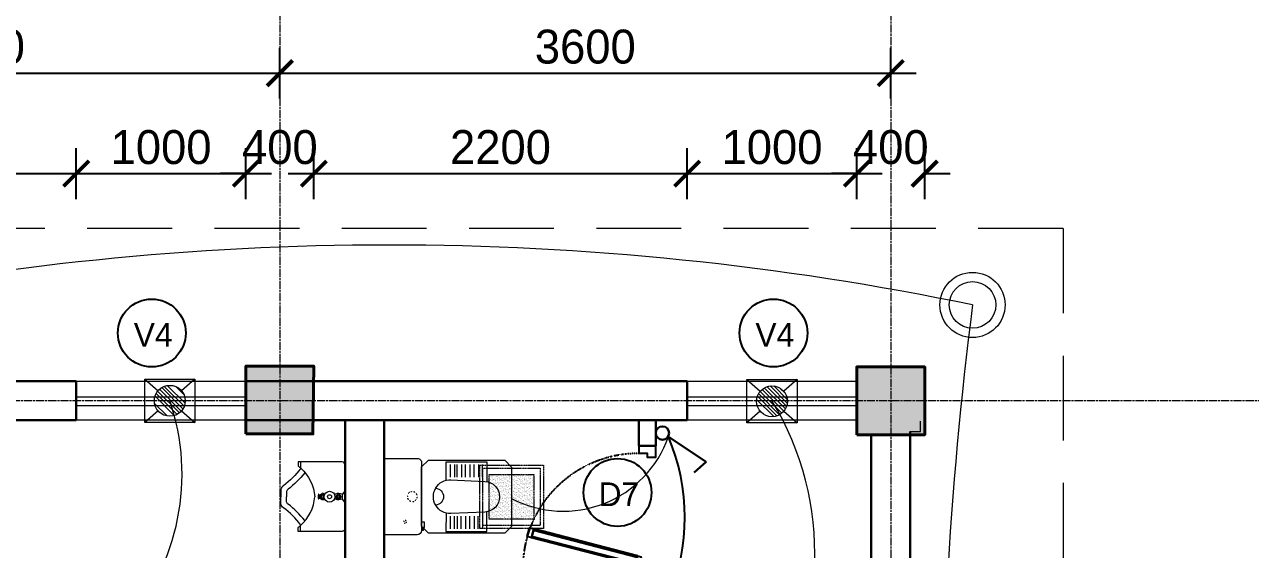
# Model space of a CAD drawing. Header units: inches. Extents: x -3071 to 2534411, y -17796 to 388172.
# Drawn here: x 1644297 to 1651521, y 367972 to 371067 of the extents above; entities that cross this region are included whole.
import ezdxf
from ezdxf.enums import TextEntityAlignment as Align

# ---------------------------------------------------------------- set-up
doc = ezdxf.new("R2010")
doc.units = ezdxf.units.IN
doc.header["$MEASUREMENT"] = 0
for name, pattern in [('ACAD_ISO08W100', [36, 24, -3, 6, -3]), ('CENTER', [2, 1.25, -0.25, 0.25, -0.25]), ('DASHED', [0.75, 0.5, -0.25]), ('HIDDEN2', [0.1875, 0.125, -0.0625]), ('TRAZOS1', [0.15000000000000002, 0.1, -0.05])]:
    doc.linetypes.add(name, pattern=pattern)
for name, color, linetype, lineweight in [('001-Archi- door window elevation', 92, 'Continuous', 25), ('001-Archi-Opening Tags', 14, 'Continuous', 25), ('002-Archi- Opening', 90, 'Continuous', 25), ('A .4 col', 5, 'Continuous', 40), ('A 0.09 Furniture', 30, 'Continuous', 5), ('A 0.13 dw', 3, 'Continuous', 13), ('A 0.13 fixed furniture', 10, 'Continuous', 13), ('cen', 50, 'ACAD_ISO08W100', 5), ('conduit Light & fan City', 30, 'Continuous', 5), ('dotted line', 1, 'DASHED', 9), ('p1 walls stone outline', 4, 'Continuous', 30), ('Switches', 173, 'Continuous', 15)]:
    doc.layers.add(name, color=color, linetype=linetype, lineweight=lineweight)
for name, color, linetype in [('1 x 4 recessed', 80, 'CENTER'), ('2 x 11 recessed', 60, 'CENTER'), ('2 x 36 recessed', 80, 'CENTER'), ('ceilling fan', 3, 'Continuous'), ('emergencylight', 1, 'Continuous'), ('Exhaust Fan', 130, 'CENTER'), ('Wires', 1, 'Continuous')]:
    doc.layers.add(name, color=color, linetype=linetype)
doc.styles.add('Archi 100', font='GOTHIC.TTF', dxfattribs={"height": 200})
doc.styles.add('CG', font='GOTHIC.TTF', dxfattribs={"height": 40})
doc.dimstyles.new('Archi 100', dxfattribs={"dimtxt": 200, "dimasz": 150, "dimexe": 150, "dimexo": 300, "dimgap": 50, "dimtad": 1, "dimdec": 0, "dimrnd": 5, "dimzin": 0, "dimdsep": 46, "dimtxsty": 'Archi 100', "dimblk": 'ARCHTICK', "dimcen": 0.09, "dimdle": 150, "dimclrd": 256, "dimclre": 256, "dimclrt": 256, "dimadec": 0, "dimazin": 0, "dimtfac": 1, "dimtdec": 0, "dimtix": 1, "dimtofl": 0, "dimtmove": 0, "dimatfit": 3, "dimfxl": 150, "dimfxlon": 1, "dimtolj": 1, "dimtzin": 0, "dimlwd": -1, "dimlwe": -1, "dimarcsym": 0})

# ---------------------------------------------------------------- blocks, each defined once
blk = doc.blocks.new('ed 17')
for p, q in [((43.89832012540137, -129.9999907584988), (207.7083689578503, -761.346901116417)), ((95.41481065384869, -116.1961771038186), (43.89854623439896, -129.999930172502)), ((49.79122537578951, -151.992594042109), (101.3077159044187, -138.1887803882146)), ((93.5802762416497, -140.2593433483835), (57.5188911486257, -149.9219704969601)), ((93.58005013241927, -140.2594039341475), (251.4971937135197, -749.6137110076706)), ((101.3077159044187, -138.1887803882146), (95.41481065384869, -116.1961771038186)), ((259.2246333759031, -747.5431480472671), (101.30748979481, -138.1888409744151)), ((101.3074897946935, -138.1888409741823), (259.2246333766016, -747.5431480465686)), ((57.5186650373289, -149.9220310831897), (215.4358086206994, -759.2763381555778)), ((215.4358086206994, -759.2763381555778), (207.7083689578503, -761.346901116417)), ((207.7083689578503, -761.346901116417), (214.7324057789665, -787.5609413378916)), ((266.2486701977177, -773.7571882682751), (214.7324057789665, -787.5609413378916)), ((251.4971937135197, -749.6137110076706), (215.4358086206994, -759.2763381555778)), ((251.4971937135197, -749.6137110076706), (259.2246333766016, -747.5431480465686)), ((259.2246333766016, -747.5431480465686), (266.2486701977177, -773.7571882682751))]:
    blk.add_line(p, q)
for points in [[(43.89854699467105, -79.99999999890679), (66.6669666052112, -79.99999520679376), (66.66695558067295, -29.99998596900514), (0, -30), (1.82415678864345e-05, -129.9999999975844), (43.89832012534316, -129.9999907583242), (207.7083689578503, -761.346901116417), (214.7324057789665, -787.5609413378916), (266.2486701977177, -773.7571882682751), (259.2246333766016, -747.5431480465686), (101.3074897946935, -138.1888409741823), (101.3077159044187, -138.1887803882146), (95.41481065384869, -116.1961771038186), (43.89855421068205, -129.9999280352622)], [(57.51866503735801, -149.9220310833352), (215.4358086206994, -759.2763381555487), (251.4971937135197, -749.6137110076415), (93.58005013241927, -140.2594039342057)]]:
    blk.add_lwpolyline(points, close=True)
at = {"elevation": -9.254832601644471e-07}
blk.add_lwpolyline([(749.9999817595672, -29.99998596925434), (750, -129.9999859664022), (706.1014640297508, -129.9999952054877), (706.1014528047745, -80.0002385314383), (683.3330331948164, -80.00024332378416), (683.3330261793308, -30.0000000002492)], close=True, dxfattribs=at)
at = {"linetype": 'TRAZOS1'}
blk.add_arc((27.91592478993681, -133.1282114829083), 678.1927538473602, 271.35038538445, 0.2642821302091634, dxfattribs=at)
blk = doc.blocks.new('pan oct')
at = {"linetype": 'Continuous'}
for p, q in [((-579.4707074565813, 115.3580692549003), (-579.4706074651331, 190.3580692549003)), ((-554.4706074651331, 190.3581692578737), (-554.4707074565813, 115.3581692578737)), ((-529.4707074565813, 115.3581692607841), (-529.4706074651331, 190.3581692607841)), ((-504.4706074651331, 190.358269263641), (-504.4707074565813, 115.358269263641)), ((-479.4707074565813, 115.3582692665514), (-479.4706074651331, 190.3582692665514)), ((-454.4706074651331, 190.3583692695247), (-454.4707074565813, 115.3583692695247)), ((-429.4707074565813, 115.3583692724351), (-429.4706074651331, 190.3583692724351)), ((-414.4706074651331, 190.3585692741908), (-414.4707074565813, 115.3585692741908)), ((-389.4707074565813, 115.3585692771012), (-389.4706074651331, 190.3585692771012)), ((-579.4712074296549, -114.6419307450997), (-579.4714074209332, -189.6419307450997)), ((-554.4714074209332, -189.6418307421263), (-554.4712074296549, -114.6418307421263)), ((-529.4712074296549, -114.6418307392159), (-529.4714074209332, -189.6418307392159)), ((-504.4714074209332, -189.641730736359), (-504.4712074296549, -114.641730736359)), ((-479.4712074296549, -114.6417307334486), (-479.4714074209332, -189.6417307334486)), ((-454.4714074209332, -189.6416307304753), (-454.4712074296549, -114.6416307304753)), ((-429.4712074296549, -114.6416307275649), (-429.4714074209332, -189.6416307275649)), ((-414.4714074209332, -189.6414307258092), (-414.4712074296549, -114.6414307258092)), ((-389.4712074296549, -114.6414307228988), (-389.4714074209332, -189.6414307228988))]:
    blk.add_line(p, q, dxfattribs=at)
at = {"color": 0}
for p, q in [((-237.2655127709731, -181.4429171505617), (-237.2079102257267, -150.0763756638626)), ((-231.2840696750209, -181.4539016688941), (-237.2655127709731, -181.4429171505617)), ((-237.2079102257267, -150.0763756638626), (-220.7475303579122, -150.1066040453734)), ((-231.3140093972906, -197.7570966150379), (-231.2840696750209, -181.4539016688941)), ((-223.2616564258933, -197.7718842200702), (-231.3140093972906, -197.7570966150379)), ((-231.2840696750209, -181.4539016688941), (-223.2317167036235, -181.4686892739264)), ((-223.2317167036235, -181.4686892739264), (-223.2616564258933, -197.7718842200702)), ((-220.8051328379661, -181.4731455320725), (-223.2317167036235, -181.4686892739264))]:
    blk.add_line(p, q, dxfattribs=at)
blk.add_lwpolyline([(-0.4131960114464164, -224.9992411931744), (0.413196012377739, 224.9992411931744), (-195.4709574691951, 225.3589692997048, 0.4247245326288752), (-220.1036720992997, 200.3582948017865), (-220.8382427869365, -199.6403562083142, 0.4042183092329934), (-195.4709574170411, -224.6410307004116)], format="xyb", close=True)
at = {"linetype": 'Continuous'}
blk.add_lwpolyline([(-710.4705091547221, 215.3560328097083), (-750.4706091498956, 175.3559328051051), (-750.4713091086596, -174.6440671948949), (-710.4714091038331, -214.6439671902917), (-260.4714074181393, -214.6411307079252), (-220.7923321202397, -174.6404411629774), (-220.1495827659965, 175.3583797564497), (-260.4705074680969, 215.3588692920748)], close=True, dxfattribs=at)
for points in [[(-364.4708074545488, 97.18326928000897), (-364.4705074671656, 205.3586692799581), (-604.4705074671656, 205.3580692519899), (-604.4708074536175, 89.09926925203763)], [(-364.4712074315175, -96.46593071997631), (-364.4714074190706, -204.6413307200419), (-604.4714074190706, -204.6419307480101), (-604.4712074324489, -88.38313074794132)]]:
    blk.add_lwpolyline(points, dxfattribs=at)
blk.add_lwpolyline([(-592.934957194142, 90.28788757859729, 0.962250910905923), (-592.9302482707426, -89.57893031521235), (-393.3144972510636, -99.56754135515075, 1.039200943462539), (-393.3141484670341, 100.2846933241235)], format="xyb", close=True, dxfattribs=at)
blk.add_lwpolyline([(-302.810406926088, 50.24714338756166, 0.9354144077126428), (-302.8106681322679, -49.53038736002054)], format="xyb", dxfattribs=at)
at = {"color": 0, "linetype": 'HIDDEN2', "extrusion": (0, 0, -1)}
for major_axis, ratio, start_param, end_param in [((-20.65865768242529, 20.73467375863832), 0.9999999999993116, -1.099557428816516, -0.7853981635138818), ((-20.65865768170351, 20.73467375791389), 0.9999999996295988, 0.1570796325372907, 0.4712388980224449), ((-20.65865768229458, 20.73467375850714), 0.9999999999762532, 0.7853981632973337, 1.099557428711533), ((-20.73467375813793, -20.65865768192674), 0.9999999999957075, 3.612831551569184, 3.926990816873298), ((-20.65865768479932, 20.73467376102109), 0.9999999998805137, 4.555309347695551, 4.869468613021118), ((-20.73467375665733, -20.65865768045156), 0.9999999999824762, 5.497787143661387, 5.811946409063287), ((-20.65865768174143, 20.73467375795195), 0.9999999996419202, 3.298672286122958, 3.612831551604308)]:
    blk.add_ellipse((-165.4981214450672, 0.5334803147707134), major_axis=major_axis, ratio=ratio, start_param=start_param, end_param=end_param, dxfattribs=at)
at = {"color": 0, "linetype": 'HIDDEN2', "extrusion": (0, 0, -0.9999999999999998)}
for major_axis, ratio, start_param, end_param in [((-20.73467376262331, -20.65865768639566), 0.9999999998303014, 1.099557428650129, 1.413716693947106), ((-20.65865768598954, 20.73467376221567), 0.9999999998270308, 1.413716694111768, 1.727875959411965), ((-20.65865768190329, 20.73467375811439), 0.9999999998997852, 2.670353755334511, 2.984513020688959)]:
    blk.add_ellipse((-165.4981214450672, 0.5334803147707134), major_axis=major_axis, ratio=ratio, start_param=start_param, end_param=end_param, dxfattribs=at)
at = {"color": 0, "extrusion": (0, 0, -1)}
for major_axis, ratio, start_param, end_param in [((-5.749272357644061, -5.728194759279337), 0.9999999999165108, 1.570796326604082, 2.356194490012087), ((-5.749272356730343, -5.728194758368971), 0.9999999999499151, 3.141592653556828, 3.926990816895736), ((-5.7492723569636, -5.728194758601372), 0.9999999999564028, 7.6072e-12, 0.7853981633018035), ((-5.728194758309058, 5.749272356670208), 0.9999999999638032, 3.141592653394857, 3.926990816924652)]:
    blk.add_ellipse((-124.0204949062318, -148.095998655539), major_axis=major_axis, ratio=ratio, start_param=start_param, end_param=end_param, dxfattribs=at)
blk = doc.blocks.new('sa oct urinal')
blk.add_line((-15.08601028472185, -14.65345352888107), (-15.08601028472185, 14.65345353633165))
for points in [[(-261.8112946860492, 167.7669132575393, -0.0783736837136089), (-363.7879767268896, 64.97091143578291, 0.1922054620736963), (-380, 43.72333548218012), (-380, 0)], [(0, 0), (0, 188.0879120901227, 0.4142135623730951), (-17.44020685181022, 205.5281189382076), (-277.0782159008086, 205.5281189382076), (-277.0782159008086, 181.8241758197546, -0.0200257714067202), (-261.8112946860492, 167.7669132575393, -0.0226934745436715)], [(-261.4883870147169, 167.4441998973489, -0.1875358689452879), (-178.5778926946223, 0, -0.0222520246778343)], [(-237.8753055557609, 140.2651317864656, -0.0562156223850698), (-336.2766645140946, 43.72333548218012, 0.188990864136421), (-346.2249515168369, 29.96767937391996), (-346.2249515168369, 0)], [(-261.5169423855841, -167.4727839380503, 0.0779527326287662), (-363.7879767268896, -64.97091144323349, -0.1922054620736963), (-380, -43.7233354896307), (-380, 0)], [(-237.8753055557609, -140.2651317790151, 0.05621562238507), (-336.2766645140946, -43.7233354896307, -0.188990864136421), (-346.2249515168369, -29.96767938137054), (-346.2249515168369, 0)], [(0, 0), (0, -188.0879120826721, -0.4290452001755156), (-17.44020685181022, -204.2999353557825), (-277.0782159008086, -204.2999353557825), (-277.0782159008086, -181.8241758272052, 0.0204273130760104), (-261.5169423855841, -167.4727839380503, 0.0226927983205199)], [(-263.3225597925484, -169.2622937038541, 0.1900762145071108), (-178.5778926946223, 0, 0.0222529657336624)], [(-155.0989385321736, 7.643662758171558), (-155.0989385321736, 14.03021737933159), (-157.5553056970239, 14.03021737933159, 0.1628991766811856), (-157.5553056970239, -13.11263976246119), (-155.0989385321736, -13.11263976246119)], [(-147.1157452575862, 7.643662758171558), (-147.1157452575862, 11.07848738133907, -0.4142135623730951), (-145.2693804763258, 12.92485216259956), (-140.6063722744584, 12.92485216259956, 0.3757351161049542), (-138.6412785463035, 14.64430917799473, 4.213530582095312)], [(-147.1157452575862, -6.726085141301155), (-147.1157452575862, 7.643662758171558, -0.4142135623730951)], [(-138.6412785463035, 16.48658454418182, 0.623891010489446), (-125.2540775127709, 16.48658454418182, 1.602844059598636)], [(-125.2540775127709, 14.64430917799473), (-125.2540775127709, 16.48658454418182, 0.5036154372558099)], [(-125.2540775127709, -14.46364170312881), (-125.2540775127709, 14.64430917799473, 0.5036154372558099)], [(-15.08601028472185, 14.1530357375741), (-18.27928759530187, 14.1530357375741, 0.2034214668562931), (-57.93131158128381, 15.14409476518631, -0.2396035410308563), (-64.16343857720494, 15.49780955910683, 0.1074685077925931)], [(-138.6412785463035, -14.34082333743572, 0.3093637589571343), (-140.4835539162159, -12.62136632204056), (-145.2693804763258, -12.62136632204056, -0.4142135623730951), (-147.1157452575862, -10.77500154823065), (-147.1157452575862, -6.726085141301155, -0.4142135623730951)], [(-138.6412785463035, -15.56900692731142, -0.623891010489446), (-125.2540775127709, -15.56900692731142, -1.602844059598636)], [(-125.2540775127709, -15.56900692731142, -0.5321449974364445), (-138.6412785463035, -15.56900692731142, -0.623891010489446)], [(-125.2540775127709, -15.56900692731142), (-125.2540775127709, -14.46364170312881, 0.5036154372558099)], [(-15.08601028472185, -14.1530357375741), (-18.27928759530187, -14.1530357375741, -0.2034214668562931), (-57.93131158128381, -15.14409477263689, 0.2396035410308563), (-64.16343857720494, -15.49780955910683, -0.1074685077925931)]]:
    blk.add_lwpolyline(points, format="xyb")
for points in [[(-263.3225597925484, 204.2999353632331), (-263.3225597925484, 169.2622937038541)], [(-155.0989385321736, -6.726085141301155), (-155.0989385321736, 7.643662758171558)], [(-147.1157452575862, 7.643662758171558), (-155.0989385321736, 7.643662758171558)], [(-138.6412785463035, 14.64430917799473), (-138.6412785463035, 16.48658454418182)], [(-138.6412785463035, -14.34082333743572), (-138.6412785463035, 14.64430917799473)], [(-125.2540775127709, 13.53894394636154), (-121.1574937067926, 13.53894394636154)], [(-2.558537755161524, 31.97084202617407), (-15.08601028472185, 14.65345353633165)], [(-2.558537755161524, 31.97084202617407), (-2.558537755161524, 0.08184575289487839)], [(0, 0), (0, 31.97084202617407), (-2.558537755161524, 31.97084202617407)], [(0, 0), (0, -31.97084202617407), (-2.558537755161524, -31.97084202617407)], [(-155.0989385321736, -13.11263976246119), (-155.0989385321736, -6.726085141301155)], [(-147.1157452575862, -6.726085141301155), (-155.0989385321736, -6.726085141301155)], [(-138.6412785463035, -15.56900692731142), (-138.6412785463035, -14.34082333743572)], [(-125.2540775127709, -13.48109483718872), (-121.1844346374273, -13.48109483718872)], [(-2.558537755161524, -31.97084202617407), (-15.08601028472185, -14.65345352888107)], [(-2.558537755161524, -31.97084202617407), (-2.558537755161524, -0.08184576034545898)], [(-263.3225597925484, -204.2999353557825), (-263.3225597925484, -169.2622937038541)]]:
    blk.add_lwpolyline(points)
blk.add_lwpolyline([(-125.2540775127709, 0.4587888121604919, 0.07560833791105499), (-125.7879035957158, 3.968814387917519, 0.0858964793463858), (-127.2145877145231, 6.75510161370039, 0.1060368097657546), (-129.4907175190747, 8.731009647250175, 0.1265756687671612), (-131.9476780295372, 9.363119773566723, 0.1265756687671598), (-134.4046385399997, 8.731009647250175, 0.1060368097657549), (-136.6807683445513, 6.75510161370039, 0.0858964793463855), (-138.1074524633586, 3.968814387917519, 0.0756083379110631), (-138.6412785463035, 0.4587888121604919, 0.0756083379110624), (-138.1074524633586, -3.051236771047115, 0.0858964793463832), (-136.6807683445513, -5.837523996829987, 0.1060368097657584), (-134.4046385399997, -7.813432022929192, 0.1265756687671614), (-131.9476780295372, -8.44554215669632, 0.1265756687671629), (-129.4907175190747, -7.813432022929192, 0.1060368097657584), (-127.2145877145231, -5.837523996829987, 0.0858964793463857), (-125.7879035957158, -3.051236771047115, 0.0756083379110583)], format="xyb", close=True)
for centre, radius in [((-92.16147464513779, 0), 32.00112693127073), ((-92.16147464513779, 0), 11.60633484155707), ((-39.71109108626842, 0), 14.13745470134789), ((-39.71109108626842, 0), 11.60633484155707), ((-39.71109108626842, 0), 5.701545619206808)]:
    blk.add_circle(centre, radius)
blk.add_arc((-131.9476780295372, 11.97830377519131), 8.070246795865947, 33.96109569654932, 146.0389043034507)
blk = doc.blocks.new('window tag')
blk.add_circle((0, 0), 200)
at = {"style": 'Archi 100', "flags": 1}
for tag, p in [('WIDTH', (15, 174.5)), ('HEIGHT', (-4.5, -348.5))]:
    blk.add_attdef(tag, p, '', height=200, dxfattribs=at)
at = {"style": 'Archi 100'}
blk.add_attdef('SYMBOL', text='', height=200, dxfattribs=at).set_placement((8, -10.5), align=Align.MIDDLE_CENTER)
blk = doc.blocks.new('ffwef')
at = {"layer": 'A 0.13 dw'}
for points in [[(1184595.943408264, 368095.5017913994), (1184595.943408264, 367865.5017913994), (1183596.061122616, 367865.5017913994), (1183596.061122616, 368095.5017913994)], [(1183596.061122616, 367952.7339811202), (1184595.943408264, 367952.7339811202), (1184595.943408264, 368002.7339811202), (1183596.061122616, 368002.7339811202)]]:
    blk.add_lwpolyline(points, close=True, dxfattribs=at)
blk = doc.blocks.new('_ArchTick')
at = {"color": 0, "linetype": 'ByBlock', "const_width": 0.15}
blk.add_lwpolyline([(-0.5, -0.5), (0.5, 0.5)], dxfattribs=at)
blk = doc.blocks.new('*D848')
at = {"transparency": 16777216}
for p, q in [((1642401.170233801, 370037.8715415347), (1642401.170233801, 370337.8715415347)), ((1644601.287948153, 370037.8715415347), (1644601.287948153, 370337.8715415347)), ((1642251.170233801, 370187.8715415347), (1644751.287948153, 370187.8715415347))]:
    blk.add_line(p, q, dxfattribs=at)
at = {"layer": 'Defpoints', "color": 0, "transparency": 16777216}
for p in [(1644601.287948153, 370187.8715415347), (1642401.170233801, 369048.6290845069), (1644601.287948153, 368963.6290845124)]:
    blk.add_point(p, dxfattribs=at)
at = {"transparency": 16777216, "xscale": 150, "yscale": 150, "zscale": 150, "rotation": 180}
blk.add_blockref('_ArchTick', (1642401.170233801, 370187.8715415347), dxfattribs=at)
at = {"transparency": 16777216, "xscale": 150, "yscale": 150, "zscale": 150}
blk.add_blockref('_ArchTick', (1644601.287948153, 370187.8715415347), dxfattribs=at)
at = {"transparency": 16777216, "insert": (1643501.229090977, 370342.9021329691), "char_height": 200, "attachment_point": 5, "style": 'Archi 100'}
blk.add_mtext('\\A1;2200', dxfattribs=at)
blk = doc.blocks.new('*D849')
at = {"transparency": 16777216}
for p, q in [((1644601.287948153, 370037.8715415347), (1644601.287948153, 370337.8715415347)), ((1645601.170233801, 370037.8715415347), (1645601.170233801, 370337.8715415347)), ((1644451.287948153, 370187.8715415347), (1645751.170233801, 370187.8715415347))]:
    blk.add_line(p, q, dxfattribs=at)
at = {"layer": 'Defpoints', "color": 0, "transparency": 16777216}
for p in [(1645601.170233801, 370187.8715415347), (1645601.170233801, 369053.1752019414), (1644601.287948153, 368963.6290845124)]:
    blk.add_point(p, dxfattribs=at)
at = {"transparency": 16777216, "xscale": 150, "yscale": 150, "zscale": 150, "rotation": 180}
blk.add_blockref('_ArchTick', (1644601.287948153, 370187.8715415347), dxfattribs=at)
at = {"transparency": 16777216, "xscale": 150, "yscale": 150, "zscale": 150}
blk.add_blockref('_ArchTick', (1645601.170233801, 370187.8715415347), dxfattribs=at)
at = {"transparency": 16777216, "insert": (1645101.229090977, 370342.9021329691), "char_height": 200, "attachment_point": 5, "style": 'Archi 100'}
blk.add_mtext('\\A1;1000', dxfattribs=at)
blk = doc.blocks.new('*D850')
at = {"transparency": 16777216}
for p, q in [((1645601.170233801, 370037.8715415347), (1645601.170233801, 370337.8715415347)), ((1646001.170233801, 370037.8715415347), (1646001.170233801, 370337.8715415347)), ((1645601.170233801, 370187.8715415347), (1645451.170233801, 370187.8715415347)), ((1646001.170233801, 370187.8715415347), (1646151.170233801, 370187.8715415347))]:
    blk.add_line(p, q, dxfattribs=at)
at = {"layer": 'Defpoints', "color": 0, "transparency": 16777216}
for p in [(1646001.170233801, 370187.8715415347), (1645601.170233801, 369053.1752019414), (1646001.170233801, 369053.1752019414)]:
    blk.add_point(p, dxfattribs=at)
at = {"transparency": 16777216, "xscale": 150, "yscale": 150, "zscale": 150}
blk.add_blockref('_ArchTick', (1645601.170233801, 370187.8715415347), dxfattribs=at)
at = {"transparency": 16777216, "xscale": 150, "yscale": 150, "zscale": 150, "rotation": 180}
blk.add_blockref('_ArchTick', (1646001.170233801, 370187.8715415347), dxfattribs=at)
at = {"transparency": 16777216, "insert": (1645801.170233801, 370342.9021329691), "char_height": 200, "attachment_point": 5, "style": 'Archi 100'}
blk.add_mtext('\\A1;400', dxfattribs=at)
blk = doc.blocks.new('*D851')
at = {"transparency": 16777216}
for p, q in [((1646001.170233801, 370037.8715415347), (1646001.170233801, 370337.8715415347)), ((1648201.287948153, 370037.8715415347), (1648201.287948153, 370337.8715415347)), ((1645851.170233801, 370187.8715415347), (1648351.287948153, 370187.8715415347))]:
    blk.add_line(p, q, dxfattribs=at)
at = {"layer": 'Defpoints', "color": 0, "transparency": 16777216}
for p in [(1648201.287948153, 370187.8715415347), (1646001.170233801, 369053.1752019414), (1648201.287948153, 368963.6290845126)]:
    blk.add_point(p, dxfattribs=at)
at = {"transparency": 16777216, "xscale": 150, "yscale": 150, "zscale": 150, "rotation": 180}
blk.add_blockref('_ArchTick', (1646001.170233801, 370187.8715415347), dxfattribs=at)
at = {"transparency": 16777216, "xscale": 150, "yscale": 150, "zscale": 150}
blk.add_blockref('_ArchTick', (1648201.287948153, 370187.8715415347), dxfattribs=at)
at = {"transparency": 16777216, "insert": (1647101.229090977, 370342.9021329691), "char_height": 200, "attachment_point": 5, "style": 'Archi 100'}
blk.add_mtext('\\A1;2200', dxfattribs=at)
blk = doc.blocks.new('*D852')
at = {"transparency": 16777216}
for p, q in [((1648201.287948153, 370037.8715415347), (1648201.287948153, 370337.8715415347)), ((1649201.170233801, 370037.8715415347), (1649201.170233801, 370337.8715415347)), ((1648051.287948153, 370187.8715415347), (1649351.170233801, 370187.8715415347))]:
    blk.add_line(p, q, dxfattribs=at)
at = {"layer": 'Defpoints', "color": 0, "transparency": 16777216}
for p in [(1649201.170233801, 370187.8715415347), (1649201.170233801, 369048.6290845069), (1648201.287948153, 368963.6290845126)]:
    blk.add_point(p, dxfattribs=at)
at = {"transparency": 16777216, "xscale": 150, "yscale": 150, "zscale": 150, "rotation": 180}
blk.add_blockref('_ArchTick', (1648201.287948153, 370187.8715415347), dxfattribs=at)
at = {"transparency": 16777216, "xscale": 150, "yscale": 150, "zscale": 150}
blk.add_blockref('_ArchTick', (1649201.170233801, 370187.8715415347), dxfattribs=at)
at = {"transparency": 16777216, "insert": (1648701.229090977, 370342.9021329691), "char_height": 200, "attachment_point": 5, "style": 'Archi 100'}
blk.add_mtext('\\A1;1000', dxfattribs=at)
blk = doc.blocks.new('*D853')
at = {"transparency": 16777216}
for p, q in [((1649201.170233801, 370037.8715415347), (1649201.170233801, 370337.8715415347)), ((1649601.170233801, 370037.8715415347), (1649601.170233801, 370337.8715415347)), ((1649201.170233801, 370187.8715415347), (1649051.170233801, 370187.8715415347)), ((1649601.170233801, 370187.8715415347), (1649751.170233801, 370187.8715415347))]:
    blk.add_line(p, q, dxfattribs=at)
at = {"layer": 'Defpoints', "color": 0, "transparency": 16777216}
for p in [(1649601.170233801, 370187.8715415347), (1649201.170233801, 369048.6290845069), (1649601.170233801, 369048.6290845069)]:
    blk.add_point(p, dxfattribs=at)
at = {"transparency": 16777216, "xscale": 150, "yscale": 150, "zscale": 150}
blk.add_blockref('_ArchTick', (1649201.170233801, 370187.8715415347), dxfattribs=at)
at = {"transparency": 16777216, "xscale": 150, "yscale": 150, "zscale": 150, "rotation": 180}
blk.add_blockref('_ArchTick', (1649601.170233801, 370187.8715415347), dxfattribs=at)
at = {"transparency": 16777216, "insert": (1649401.170233801, 370342.9021329691), "char_height": 200, "attachment_point": 5, "style": 'Archi 100'}
blk.add_mtext('\\A1;400', dxfattribs=at)
blk = doc.blocks.new('*D863')
at = {"transparency": 16777216}
for p, q in [((1642201.170233801, 370630.1730874713), (1642201.170233801, 370930.1730874713)), ((1645801.170233801, 370630.1730874713), (1645801.170233801, 370930.1730874713)), ((1642051.170233801, 370780.1730874713), (1645951.170233801, 370780.1730874713))]:
    blk.add_line(p, q, dxfattribs=at)
at = {"layer": 'Defpoints', "color": 0, "transparency": 16777216}
for p in [(1645801.170233801, 370780.1730874713), (1642201.170233801, 369050.9623794773), (1645801.170233801, 369053.1752019414)]:
    blk.add_point(p, dxfattribs=at)
at = {"transparency": 16777216, "xscale": 150, "yscale": 150, "zscale": 150, "rotation": 180}
blk.add_blockref('_ArchTick', (1642201.170233801, 370780.1730874713), dxfattribs=at)
at = {"transparency": 16777216, "xscale": 150, "yscale": 150, "zscale": 150}
blk.add_blockref('_ArchTick', (1645801.170233801, 370780.1730874713), dxfattribs=at)
at = {"transparency": 16777216, "insert": (1644001.170233801, 370935.2036789057), "char_height": 200, "attachment_point": 5, "style": 'Archi 100'}
blk.add_mtext('\\A1;3600', dxfattribs=at)
blk = doc.blocks.new('*D864')
at = {"transparency": 16777216}
for p, q in [((1645801.170233801, 370630.1730874713), (1645801.170233801, 370930.1730874713)), ((1649401.170233801, 370630.1730874713), (1649401.170233801, 370930.1730874713)), ((1645651.170233801, 370780.1730874713), (1649551.170233801, 370780.1730874713))]:
    blk.add_line(p, q, dxfattribs=at)
at = {"layer": 'Defpoints', "color": 0, "transparency": 16777216}
for p in [(1649401.170233801, 370780.1730874713), (1645801.170233801, 369053.1752019414), (1649401.170233801, 369048.6290845069)]:
    blk.add_point(p, dxfattribs=at)
at = {"transparency": 16777216, "xscale": 150, "yscale": 150, "zscale": 150, "rotation": 180}
blk.add_blockref('_ArchTick', (1645801.170233801, 370780.1730874713), dxfattribs=at)
at = {"transparency": 16777216, "xscale": 150, "yscale": 150, "zscale": 150}
blk.add_blockref('_ArchTick', (1649401.170233801, 370780.1730874713), dxfattribs=at)
at = {"transparency": 16777216, "insert": (1647601.170233801, 370935.2036789057), "char_height": 200, "attachment_point": 5, "style": 'Archi 100'}
blk.add_mtext('\\A1;3600', dxfattribs=at)
blk = doc.blocks.new('*D865')
at = {"transparency": 16777216}
for p, q in [((1610551.166401312, 371210.0275133644), (1610551.166401312, 371510.0275133644)), ((1649601.170233801, 371210.0275133644), (1649601.170233801, 371510.0275133644)), ((1610401.166401312, 371360.0275133644), (1649751.170233801, 371360.0275133644))]:
    blk.add_line(p, q, dxfattribs=at)
at = {"layer": 'Defpoints', "color": 0, "transparency": 16777216}
for p in [(1649601.170233801, 371360.0275133644), (1610551.166401312, 369048.6290845069), (1649601.170233801, 369048.6290845069)]:
    blk.add_point(p, dxfattribs=at)
at = {"transparency": 16777216, "xscale": 150, "yscale": 150, "zscale": 150, "rotation": 180}
blk.add_blockref('_ArchTick', (1610551.166401312, 371360.0275133644), dxfattribs=at)
at = {"transparency": 16777216, "xscale": 150, "yscale": 150, "zscale": 150}
blk.add_blockref('_ArchTick', (1649601.170233801, 371360.0275133644), dxfattribs=at)
at = {"transparency": 16777216, "insert": (1630076.168317557, 371515.0581047988), "char_height": 200, "attachment_point": 5, "style": 'Archi 100'}
blk.add_mtext('\\A1;39050', dxfattribs=at)
blk = doc.blocks.new('*D922')
at = {"transparency": 16777216}
for p, q in [((1652081.352000969, 369048.629084507), (1652081.352000969, 369198.629084507)), ((1651931.352000969, 369048.629084507), (1652231.352000969, 369048.629084507)), ((1651931.352000969, 368667.8038650646), (1652231.352000969, 368667.8038650646)), ((1652081.352000969, 368667.8038650646), (1652081.352000969, 368517.8038650646))]:
    blk.add_line(p, q, dxfattribs=at)
at = {"layer": 'Defpoints', "color": 0, "transparency": 16777216}
for p in [(1649601.170233802, 369048.629084507), (0, 368667.8038650644), (1652081.352000969, 368667.8038650646)]:
    blk.add_point(p, dxfattribs=at)
at = {"transparency": 16777216, "xscale": 150, "yscale": 150, "zscale": 150}
for p, rotation in [((1652081.352000969, 369048.629084507), 270), ((1652081.352000969, 368667.8038650646), 90)]:
    blk.add_blockref('_ArchTick', p, dxfattribs=dict(at, rotation=rotation))
at = {"transparency": 16777216, "insert": (1651926.321409534, 368858.2164747853), "char_height": 200, "attachment_point": 5, "rotation": 90, "style": 'Archi 100'}
blk.add_mtext('\\A1;380', dxfattribs=at)
blk = doc.blocks.new('*D923')
at = {"transparency": 16777216}
for p, q in [((2480.181767167058, 368817.8038650644), (2480.181767167059, 364298.6290845068)), ((2330.181767167058, 368667.8038650644), (2630.181767167058, 368667.8038650644)), ((2630.181767166977, 364448.6290845068), (2330.181767166977, 364448.6290845068))]:
    blk.add_line(p, q, dxfattribs=at)
at = {"layer": 'Defpoints', "color": 0, "transparency": 16777216}
for p in [(0, 368667.8038650644), (2480.181767167059, 364448.6290845068), (1649601.170233802, 364448.629084507)]:
    blk.add_point(p, dxfattribs=at)
at = {"transparency": 16777216, "xscale": 150, "yscale": 150, "zscale": 150}
for p, rotation in [((2480.181767167058, 368667.8038650644), 90), ((2480.181767167059, 364448.6290845068), 270)]:
    blk.add_blockref('_ArchTick', p, dxfattribs=dict(at, rotation=rotation))
at = {"transparency": 16777216, "insert": (2325.151175732763, 366558.2164747855), "char_height": 200, "attachment_point": 5, "rotation": 90, "style": 'Archi 100'}
blk.add_mtext('\\A1;4220', dxfattribs=at)
blk = doc.blocks.new('*D939')
at = {"transparency": 16777216}
for p, q in [((1652662.432277976, 368998.629084507), (1652662.432277976, 364098.6290845072)), ((1652512.432277976, 368848.629084507), (1652812.432277976, 368848.629084507)), ((1652512.432277976, 364248.6290845072), (1652812.432277976, 364248.6290845072))]:
    blk.add_line(p, q, dxfattribs=at)
at = {"layer": 'Defpoints', "color": 0, "transparency": 16777216}
for p in [(1649401.170233802, 368848.629084507), (1649401.170233802, 364248.6290845072), (1652662.432277976, 364248.6290845072)]:
    blk.add_point(p, dxfattribs=at)
at = {"transparency": 16777216, "xscale": 150, "yscale": 150, "zscale": 150}
for p, rotation in [((1652662.432277976, 368848.629084507), 90), ((1652662.432277976, 364248.6290845072), 270)]:
    blk.add_blockref('_ArchTick', p, dxfattribs=dict(at, rotation=rotation))
at = {"transparency": 16777216, "insert": (1652507.401686541, 366548.6290845066), "char_height": 200, "attachment_point": 5, "rotation": 90, "style": 'Archi 100'}
blk.add_mtext('\\A1;4600', dxfattribs=at)
blk = doc.blocks.new('*D943')
at = {"transparency": 16777216}
for p, q in [((1653298.993813517, 369198.629084507), (1653298.993813517, 351798.6329169955)), ((1653148.993813517, 369048.629084507), (1653448.993813517, 369048.629084507)), ((1653148.993813517, 351948.6329169955), (1653448.993813517, 351948.6329169955))]:
    blk.add_line(p, q, dxfattribs=at)
at = {"layer": 'Defpoints', "color": 0, "transparency": 16777216}
for p in [(1649601.170233802, 369048.629084507), (1649601.170233802, 351948.6329169955), (1653298.993813517, 351948.6329169955)]:
    blk.add_point(p, dxfattribs=at)
at = {"transparency": 16777216, "xscale": 150, "yscale": 150, "zscale": 150}
for p, rotation in [((1653298.993813517, 369048.629084507), 90), ((1653298.993813517, 351948.6329169955), 270)]:
    blk.add_blockref('_ArchTick', p, dxfattribs=dict(at, rotation=rotation))
at = {"transparency": 16777216, "insert": (1653143.963222082, 360498.6310007507), "char_height": 200, "attachment_point": 5, "rotation": 90, "style": 'Archi 100'}
blk.add_mtext('\\A1;17100', dxfattribs=at)
blk = doc.blocks.new('*D1158')
at = {"transparency": 16777216}
for p, q in [((1765923.676345313, 369050.1685634626), (1765923.676345313, 369200.1685634626)), ((1765773.676345313, 369050.1685634626), (1766073.676345313, 369050.1685634626)), ((1765773.676345313, 368669.3433440202), (1766073.676345313, 368669.3433440202)), ((1765923.676345313, 368669.3433440202), (1765923.676345313, 368519.3433440202))]:
    blk.add_line(p, q, dxfattribs=at)
at = {"layer": 'Defpoints', "color": 0, "transparency": 16777216}
for p in [(1764300.46280174, 369050.1685634626), (0, 368669.34334402), (1765923.676345313, 368669.3433440202)]:
    blk.add_point(p, dxfattribs=at)
at = {"transparency": 16777216, "xscale": 150, "yscale": 150, "zscale": 150}
for p, rotation in [((1765923.676345313, 369050.1685634626), 270), ((1765923.676345313, 368669.3433440202), 90)]:
    blk.add_blockref('_ArchTick', p, dxfattribs=dict(at, rotation=rotation))
at = {"transparency": 16777216, "insert": (1765768.645753878, 368859.7559537408), "char_height": 200, "attachment_point": 5, "rotation": 90, "style": 'Archi 100'}
blk.add_mtext('\\A1;380', dxfattribs=at)
blk = doc.blocks.new('*D1159')
at = {"transparency": 16777216}
for p, q in [((1623.213543573394, 368819.34334402), (1623.213543573395, 364300.1685634623)), ((1473.213543573394, 368669.34334402), (1773.213543573394, 368669.34334402)), ((1773.213543573314, 364450.1685634623), (1473.213543573314, 364450.1685634623))]:
    blk.add_line(p, q, dxfattribs=at)
at = {"layer": 'Defpoints', "color": 0, "transparency": 16777216}
for p in [(0, 368669.34334402), (1623.213543573395, 364450.1685634623), (1764300.46280174, 364450.1685634626)]:
    blk.add_point(p, dxfattribs=at)
at = {"transparency": 16777216, "xscale": 150, "yscale": 150, "zscale": 150}
for p, rotation in [((1623.213543573394, 368669.34334402), 90), ((1623.213543573395, 364450.1685634623), 270)]:
    blk.add_blockref('_ArchTick', p, dxfattribs=dict(at, rotation=rotation))
at = {"transparency": 16777216, "insert": (1468.1829521391, 366559.755953741), "char_height": 200, "attachment_point": 5, "rotation": 90, "style": 'Archi 100'}
blk.add_mtext('\\A1;4220', dxfattribs=at)
blk = doc.blocks.new('1by1 6w')
at = {"layer": '2 x 11 recessed', "lineweight": 0}
h = blk.add_hatch(dxfattribs=at)
h.set_pattern_fill('AR-SAND', color=256, scale=7.6)
h.set_pattern_definition([(37.49999999999999, (-507751.7768195397, 116886.8955045597), (-0.478749521633022, 14.6438606445), [0, -11.552, 0, -12.92, 0, -12.35]), (7.499999999999999, (-507751.7768195397, 116886.8955045597), (13.45030296003472, 21.44831009574602), [0, -6.232, 0, -10.412, 0, -3.99]), (327.5, (-507761.1248195397, 116886.8955045597), (23.66747814931136, 0.04300880688093357), [0, -3.8, 0, -13.68, 0, -17.86]), (317.5, (-507761.1248195397, 116886.8955045597), (22.84656219474942, 6.670334293500295), [0, -1.9, 0, -8.968, 0, -10.26])])
h.paths.add_polyline_path([(-106.3999999943538, 106.4000000116706), (106.4000000056461, 106.4000000116706), (106.4000000056461, -106.3999999883294), (-106.3999999943538, -106.3999999883294)])
for points in [[(-151.9999999943539, 152.0000000116706), (152.0000000056461, 152.0000000116706), (152.0000000056461, -151.9999999883294), (-151.9999999943539, -151.9999999883294)], [(-136.7999999943539, 136.8000000116706), (136.8000000056461, 136.8000000116706), (136.8000000056461, -136.7999999883294), (-136.7999999943539, -136.7999999883294)], [(-106.3999999943538, 106.4000000116706), (106.4000000056461, 106.4000000116706), (106.4000000056461, -106.3999999883294), (-106.3999999943538, -106.3999999883294)]]:
    blk.add_lwpolyline(points, close=True, dxfattribs=at)
blk = doc.blocks.new('1 WAY')
at = {"layer": 'Switches', "lineweight": 30}
for p, q in [((1.755147183437657, 2.129646819450044), (6.019697436924616, 8.518591207031932)), ((6.019697436924616, 8.518591207031932), (7.77631118098725, 6.514055001690394))]:
    blk.add_line(p, q, dxfattribs=at)
blk.add_circle((1.127552535046561, 1.127574815574917), 1.12757612749666, dxfattribs=at)
blk = doc.blocks.new('exhauust fan')
at = {"layer": 'Exhaust Fan', "linetype": 'Continuous', "lineweight": 0}
h = blk.add_hatch(dxfattribs=at)
h.set_pattern_fill('ANSI31', color=256, scale=0.1827067669166176, angle=90, style=0)
h.set_pattern_definition([(135, (326361.8406912724, 2993536.646068861), (-0.01614914923192628, -0.01614914923192627), [])])
edge = h.paths.add_edge_path()
edge.add_arc((342018.607637205, 2992384.729155181), 0.1300152957924321, 0, 360)
for p, q in [((342018.3961609168, 2992384.911404393), (342018.5091489832, 2992384.81403184)), ((342018.8191134932, 2992384.911404393), (342018.706125427, 2992384.81403184)), ((342018.5091489832, 2992384.644278522), (342018.3961609168, 2992384.546905969)), ((342018.706125427, 2992384.644278522), (342018.8191134932, 2992384.546905969))]:
    blk.add_line(p, q, dxfattribs=at)
blk.add_lwpolyline([(342018.3961609168, 2992384.911404393), (342018.8191134932, 2992384.911404393), (342018.8191134932, 2992384.546905969), (342018.3961609168, 2992384.546905969)], close=True, dxfattribs=at)
blk.add_circle((342018.607637205, 2992384.729155181), 0.1300152957924321, dxfattribs=at)
blk = doc.blocks.new('emergency')
at = {"layer": 'conduit Light & fan City'}
for radius in [128.0464085339229, 91.51811407426102]:
    blk.add_circle((0, 0), radius, dxfattribs=at)

msp = doc.modelspace()

# ---------------------------------------------------------------- hatches: boundary and pattern name
at = {"layer": 'A .4 col', "linetype": 'Continuous'}
h = msp.add_hatch(color=256, dxfattribs=at)
h.dxf.hatch_style = 1
h.paths.add_polyline_path([(1645601.170233801, 368653.1752019414), (1646001.170233801, 368653.1752019414), (1646001.170233801, 369053.1752019414), (1645601.170233801, 369053.1752019414)])
h = msp.add_hatch(color=256, dxfattribs=at)
h.dxf.hatch_style = 1
h.paths.add_polyline_path([(1649201.170233801, 368648.6290845069), (1649601.170233801, 368648.6290845069), (1649601.170233801, 369048.6290845069), (1649201.170233801, 369048.6290845069)])

# ---------------------------------------------------------------- linework, layer by layer
for points in [[(1645601.170233801, 368653.1752019414), (1645996.50364386, 368653.1752019414), (1646001.170233801, 369053.1752019414), (1645601.170233801, 369053.1752019414)], [(1649201.170233801, 368648.6290845069), (1649601.170233801, 368648.6290845069), (1649601.170233801, 369048.6290845069), (1649201.170233801, 369048.6290845069)]]:
    msp.add_lwpolyline(points, close=True, dxfattribs=at)
at = {"layer": 'A 0.13 fixed furniture'}
for p, q in [((1649576.170233801, 368667.8038650643), (1649576.170233801, 368727.8038650643)), ((1649516.170233801, 368667.8038650643), (1649576.170233801, 368667.8038650643))]:
    msp.add_line(p, q, dxfattribs=at)
at = {"layer": 'cen', "ltscale": 2}
for p, q in [((1645801.170233801, 372579.009849639), (1645801.170233801, 347493.9881048818)), ((1649401.170233801, 372579.009849639), (1649401.170233801, 347493.9881048818)), ((1653916.170233801, 368848.6290845069), (1606236.166401312, 368848.6290845069))]:
    msp.add_line(p, q, dxfattribs=at)
at = {"layer": 'Defpoints'}
msp.add_arc((1646981.567399604, 368161.729951087), 1206.364666677514, 336.8122769895954, 23.1877230104565, dxfattribs=at)
at = {"layer": 'dotted line', "ltscale": 1000}
for q in [(1635201.170233801, 369864.4026564199), (1650416.170233849, 350418.5912497003)]:
    msp.add_line((1650416.170233849, 369864.4026564199), q, dxfattribs=at)
at = {"layer": 'p1 walls stone outline'}
for p, q in [((1645601.170233801, 368733.6290845069), (1645601.170233801, 369048.6290845069)), ((1644601.287948153, 368963.6290845124), (1642397.495294223, 368963.6290845068)), ((1644601.287948153, 368733.6290845126), (1644601.287948153, 368963.6290845124)), ((1647112.160502903, 368963.6290845069), (1645601.170233801, 368963.6290845069)), ((1645601.170233801, 368963.6290845069), (1645601.170233801, 368733.6290845069)), ((1648201.287948153, 368963.6290845126), (1645601.170233801, 368963.6290845126)), ((1648201.287948153, 368733.6290845126), (1648201.287948153, 368963.6290845126)), ((1643431.285233801, 368733.6290845069), (1644601.287948153, 368733.6290845127)), ((1646555.876181633, 368733.6290845069), (1645601.170233801, 368733.6290845069)), ((1645601.170233801, 368733.6290845069), (1645801.170233801, 368733.6290845069)), ((1645601.170233801, 368733.6290845126), (1646186.170233801, 368733.6290845126)), ((1646186.170233801, 368733.6290845126), (1646186.170233801, 363643.6290845126)), ((1646416.170233801, 368733.6290845126), (1648201.287948153, 368733.6290845126)), ((1646416.170233801, 363643.6290845126), (1646416.170233801, 368733.6290845126)), ((1647112.160502903, 368733.6290845069), (1646785.876181633, 368733.6290845069)), ((1649516.170233801, 366518.7475326433), (1649516.170233801, 368667.8038650643)), ((1649286.170233801, 363348.5113701547), (1649286.170233801, 368648.6290845069)), ((1649286.170233801, 368548.6290845126), (1649286.170233801, 363348.5113701547)), ((1649516.170233801, 363613.6290845126), (1649516.170233801, 368548.6290845126))]:
    msp.add_line(p, q, dxfattribs=at)
msp.add_lwpolyline([(1646785.876181633, 368733.6290845069), (1646785.876181633, 368733.6290845069), (1646555.876181633, 368733.6290845069), (1646555.876181633, 368733.6290845069)], dxfattribs=at)
msp.add_lwpolyline([(1648016.170233801, 368583.6290845126), (1647916.170233801, 368583.6290845126), (1647916.170233801, 368733.6290845126), (1648016.170233801, 368733.6290845126)], close=True, dxfattribs=at)
at = {"layer": 'Wires', "lineweight": 9}
for centre, radius, start, end in [((1646445.582964168, 352861.6215965479), 16905.16470011247, 78.26806227058886, 101.7319377294096), ((1672822.025880506, 366488.6850808216), 23124.79051618302, 172.7334622903676, 189.086388629716), ((1643887.352385171, 368414.7683193234, -2.445513895640914e-06), 1337.637674667042, 318.4715617814189, 18.9261083740061), ((1647219.666537339, 367948.1368415968), 1733.75715713557, 324.4583514211225, 31.29119247636788), ((1647472.166035512, 368852.4610237265), 654.8694800282996, 242.1881045310801, 340.766056616842)]:
    msp.add_arc(centre, radius, start, end, dxfattribs=at)

# ---------------------------------------------------------------- block references
at = {"layer": '001-Archi- door window elevation', "color": 2}
for p in [(461005.2268255367, 868.1272931132116), (464605.2268255369, 868.1272931076819)]:
    msp.add_blockref('ffwef', p, dxfattribs=at)
at = {"layer": '001-Archi-Opening Tags'}
ref = msp.add_blockref('window tag', (1645046.62541646, 369248.1606448347), dxfattribs=at)
ref.add_attrib('SYMBOL', 'V4', dxfattribs={"layer": '0', "height": 140, "style": 'CG'}).set_placement((1645054.62541646, 369237.6606448347), align=Align.MIDDLE_CENTER)
ref = msp.add_blockref('window tag', (1648709.751467532, 369248.1606448347), dxfattribs=at)
ref.add_attrib('SYMBOL', 'V4', dxfattribs={"layer": '0', "height": 140, "style": 'CG'}).set_placement((1648717.751467532, 369237.6606448347), align=Align.MIDDLE_CENTER)
ref = msp.add_blockref('window tag', (1647790.999179777, 368308.0317188016), dxfattribs=at)
ref.add_attrib('SYMBOL', 'D7', dxfattribs={"layer": '0', "height": 140, "style": 'CG'}).set_placement((1647798.999179777, 368297.5317188016), align=Align.MIDDLE_CENTER)
at = {"layer": '002-Archi- Opening', "xscale": -1, "rotation": 270}
msp.add_blockref('ed 17', (1648046.17021977, 367833.6290936329, 9.254832601644471e-07), dxfattribs=at)
at = {"layer": '1 x 4 recessed', "xscale": 1.232584708463633, "yscale": 1.232584708463633, "zscale": 1.232584708463633}
msp.add_blockref('1by1 6w', (1647166.640581096, 368282.6068294576), dxfattribs=at)
at = {"layer": '2 x 36 recessed', "linetype": 'ByBlock', "xscale": 700, "yscale": 700, "zscale": 700}
for p in [(-237767872.671808, -2094300461.779542), (-237764324.1169525, -2094300464.547353)]:
    msp.add_blockref('exhauust fan', p, dxfattribs=at)
at = {"layer": 'A 0.09 Furniture', "linetype": 'Continuous', "xscale": -1, "rotation": 359.8947802630151}
msp.add_blockref('pan oct', (1646416.170233801, 368283.6290845126), dxfattribs=at)
at = {"layer": 'A 0.09 Furniture', "linetype": 'Continuous'}
msp.add_blockref('sa oct urinal', (1646186.170233801, 368283.1290866826), dxfattribs=at)
at = {"layer": 'ceilling fan', "lineweight": -3, "xscale": 34.89373264493602, "yscale": 34.89373264493602, "zscale": 34.89373264493602, "rotation": 269.9999895490539}
msp.add_blockref('1 WAY', (1648016.170286756, 368697.9736012137), dxfattribs=at)
at = {"layer": 'emergencylight', "xscale": 1.5, "yscale": 1.5, "zscale": 1.5}
msp.add_blockref('emergency', (1649882.96252162, 369413.6310007243), dxfattribs=at)

# ---------------------------------------------------------------- dimensions: what is measured, and where the dimension line sits
for base, p1, p2, picture, middle in [((1649601.170233801, 371360.0275133644), (1610551.166401312, 369048.6290845069), (1649601.170233801, 369048.6290845069), '*D865', (1630076.168317557, 371515.0581047988)), ((1645801.170233801, 370780.1730874713), (1642201.170233801, 369050.9623794773), (1645801.170233801, 369053.1752019414), '*D863', (1644001.170233801, 370935.2036789057)), ((1649401.170233801, 370780.1730874713), (1645801.170233801, 369053.1752019414), (1649401.170233801, 369048.6290845069), '*D864', (1647601.170233801, 370935.2036789057))]:
    dim = msp.add_linear_dim(base=base, p1=p1, p2=p2, dimstyle='Archi 100')
    dim.commit()
    dim.dimension.update_dxf_attribs({"geometry": picture, "text_midpoint": middle})
for base, p1, p2, picture, middle in [((1644601.287948153, 370187.8715415347), (1642401.170233801, 369048.6290845069), (1644601.287948153, 368963.6290845124), '*D848', (1643501.229090977, 370342.9021329691)), ((1645601.170233801, 370187.8715415347), (1644601.287948153, 368963.6290845124), (1645601.170233801, 369053.1752019414), '*D849', (1645101.229090977, 370342.9021329691)), ((1646001.170233801, 370187.8715415347), (1645601.170233801, 369053.1752019414), (1646001.170233801, 369053.1752019414), '*D850', (1645801.170233801, 370342.9021329691)), ((1648201.287948153, 370187.8715415347), (1646001.170233801, 369053.1752019414), (1648201.287948153, 368963.6290845126), '*D851', (1647101.229090977, 370342.9021329691)), ((1649201.170233801, 370187.8715415347), (1648201.287948153, 368963.6290845126), (1649201.170233801, 369048.6290845069), '*D852', (1648701.229090977, 370342.9021329691)), ((1649601.170233801, 370187.8715415347), (1649201.170233801, 369048.6290845069), (1649601.170233801, 369048.6290845069), '*D853', (1649401.170233801, 370342.9021329691))]:
    dim = msp.add_linear_dim(base=base, p1=p1, p2=p2, dimstyle='Archi 100', override={"dimtmove": 1})
    dim.commit()
    dim.dimension.update_dxf_attribs({"geometry": picture, "text_midpoint": middle})
for base, p1, p2, picture, middle in [((1765923.676345313, 368669.3433440202), (1764300.462801739, 369050.1685634624), (0, 368669.3433440198), '*D1158', (1765768.645753878, 368859.7559537408)), ((1652081.352000969, 368667.8038650646), (1649601.170233801, 369048.6290845069), (0, 368667.8038650643), '*D922', (1651926.321409534, 368858.2164747853)), ((1653298.993813517, 351948.6329169955), (1649601.170233801, 369048.6290845069), (1649601.170233801, 351948.6329169954), '*D943', (1653143.963222082, 360498.6310007507)), ((1652662.432277976, 364248.6290845072), (1649401.170233801, 368848.6290845069), (1649401.170233801, 364248.6290845071), '*D939', (1652507.401686541, 366548.6290845066))]:
    dim = msp.add_linear_dim(base=base, p1=p1, p2=p2, angle=90, dimstyle='Archi 100')
    dim.commit()
    dim.dimension.update_dxf_attribs({"geometry": picture, "text_midpoint": middle})
for base, p1, p2, picture, middle in [((1623.213543573395, 364450.1685634623), (0, 368669.3433440198), (1764300.462801739, 364450.1685634624), '*D1159', (1468.1829521391, 366559.755953741)), ((2480.181767167059, 364448.6290845068), (0, 368667.8038650643), (1649601.170233801, 364448.6290845069), '*D923', (2325.151175732763, 366558.2164747855))]:
    dim = msp.add_linear_dim(base=base, p1=p1, p2=p2, angle=90, dimstyle='Archi 100', override={"dimtmove": 1})
    dim.commit()
    dim.dimension.update_dxf_attribs({"geometry": picture, "text_midpoint": middle})

doc.saveas('drawing.dxf')
